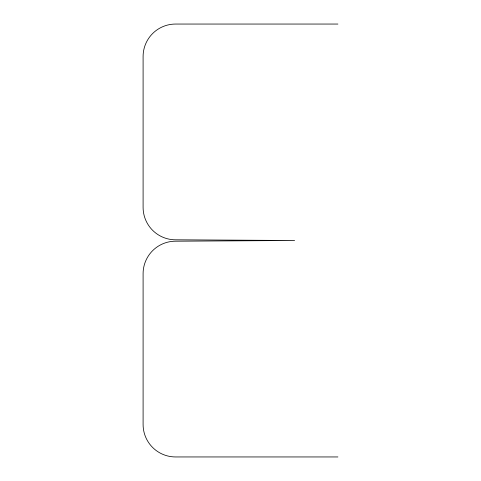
<?xml version="1.0" encoding="UTF-8"?>
<svg xmlns="http://www.w3.org/2000/svg" width="481" height="481" viewBox="0 0 481 481"><rect width="100%" height="100%" fill="white"/><g stroke="black" fill="none" stroke-linecap="round" stroke-linejoin="round"><path stroke-width="0.72" d="M337.902 24.05L175.565 24.05A32.467 32.467 0 0 0 143.097 56.517L143.097 207.341A32.467 32.467 0 0 0 175.565 239.809L294.612 240.5L175.565 241.191A32.467 32.467 0 0 0 143.097 273.659L143.097 424.482A32.467 32.467 0 0 0 175.565 456.95L337.902 456.95"/></g></svg>
